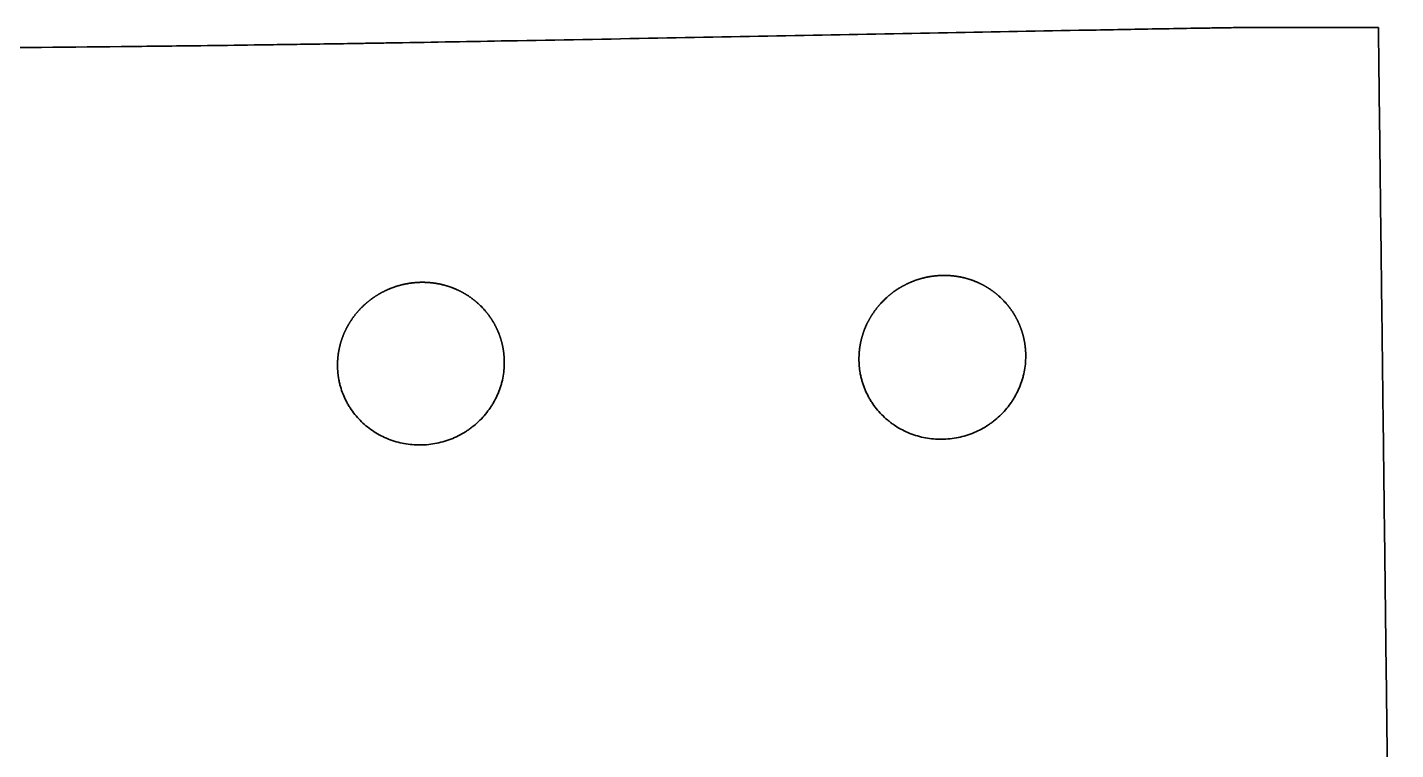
# Model space of a CAD drawing. Header units: millimetres. Extents: x 0 to 2561, y -987 to 790.
# Drawn here: x 972.6 to 1276.1, y 629.4 to 789.6 of the extents above; entities that cross this region are included whole.
import ezdxf

# ---------------------------------------------------------------- set-up
doc = ezdxf.new("R2010")
doc.units = ezdxf.units.MM
doc.layers.add('Blocks', color=7, linetype='Continuous')
doc.layers.add('Blocks$Inner', color=7, linetype='Continuous', lineweight=25, true_color=0x007f00)
doc.layers.add('Blocks$Outline', color=7, linetype='Continuous', lineweight=35, true_color=0xff3f3f)

# ---------------------------------------------------------------- blocks, each defined once
blk = doc.blocks.new('Balcony Dining Bench Front')
at = {"layer": 'Blocks$Inner'}
for points, knots in [([(1249.33, 789.6), (1249.28, 789.6), (1249.24, 789.6), (1249.19, 789.6), (1248.82, 789.6), (1248.45, 789.6), (1248.07, 789.6), (1247.37, 789.59), (1246.66, 789.59), (1245.95, 789.59), (1244.62, 789.58), (1243.3, 789.57), (1241.97, 789.56), (1240.69, 789.55), (1239.43, 789.53), (1238.16, 789.51), (1237.85, 789.51), (1237.54, 789.5), (1237.22, 789.5), (1236.91, 789.49), (1236.6, 789.49), (1236.28, 789.48), (1235.65, 789.47), (1235.03, 789.46), (1234.4, 789.45), (1233.14, 789.43), (1231.88, 789.41), (1230.63, 789.39), (1228.1, 789.34), (1225.57, 789.3), (1223.05, 789.26), (1217.95, 789.17), (1212.86, 789.08), (1207.77, 788.98), (1197.39, 788.8), (1187.04, 788.61), (1176.7, 788.41), (1166.09, 788.22), (1155.5, 788.02), (1144.93, 787.82), (1134.09, 787.61), (1123.26, 787.41), (1112.45, 787.21), (1101.37, 787.01), (1090.3, 786.8), (1079.25, 786.61), (1071.09, 786.46), (1062.74, 786.32), (1054.21, 786.17), (1052.86, 786.15), (1051.5, 786.13), (1050.13, 786.11), (1050.08, 786.11), (1048.95, 786.09), (1048.9, 786.09), (1048.31, 786.08), (1047.72, 786.07), (1047.13, 786.06), (1046.55, 786.05), (1045.97, 786.04), (1045.38, 786.03), (1044.79, 786.02), (1044.2, 786.01), (1043.61, 786), (1041.29, 785.96), (1038.96, 785.93), (1036.63, 785.89), (1032.05, 785.82), (1027.46, 785.76), (1022.89, 785.7), (1018.98, 785.64), (1015.04, 785.59), (1011.06, 785.54), (1005.44, 785.48), (999.55, 785.41), (993.39, 785.34), (980.02, 785.2), (966.39, 785.09), (952.97, 784.99), (948.71, 784.95), (944.39, 784.92), (940.02, 784.89), (933.73, 784.85), (927.42, 784.81), (921.1, 784.77), (903.13, 784.67), (884.08, 784.58), (866.04, 784.51), (863.97, 784.5), (861.65, 784.49), (859.07, 784.48), (836.72, 784.4), (813.7, 784.34), (790.01, 784.3), (764.29, 784.26), (738.59, 784.23), (712.91, 784.23), (687.22, 784.23), (661.52, 784.25), (635.81, 784.3), (613.15, 784.34), (589.73, 784.4), (565.55, 784.49), (563.63, 784.49), (561.7, 784.5), (559.77, 784.51), (541.41, 784.58), (521.97, 784.67), (503.68, 784.78), (497.82, 784.81), (491.85, 784.85), (485.79, 784.89), (481.23, 784.92), (476.61, 784.95), (471.91, 784.99), (458.55, 785.09), (444.97, 785.21), (431.65, 785.35), (425.83, 785.41), (420.2, 785.47), (414.75, 785.54), (410.47, 785.59), (406.3, 785.64), (402.26, 785.7), (397.7, 785.76), (393.13, 785.82), (388.57, 785.89), (386.24, 785.93), (383.92, 785.96), (381.61, 786), (381.21, 786.01), (380.82, 786.01), (380.43, 786.02), (379.65, 786.03), (378.87, 786.04), (378.1, 786.06), (377.51, 786.07), (376.92, 786.08), (376.34, 786.09), (376.29, 786.09), (375.16, 786.11), (375.11, 786.11), (373.74, 786.13), (372.38, 786.15), (371.02, 786.18), (362.76, 786.31), (354.61, 786.46), (346.56, 786.6), (335.51, 786.79), (324.45, 787), (313.36, 787.2), (302.55, 787.4), (291.73, 787.61), (280.88, 787.81), (270.31, 788.01), (259.72, 788.21), (249.11, 788.41), (238.78, 788.6), (228.42, 788.79), (218.04, 788.98), (212.96, 789.07), (207.86, 789.16), (202.77, 789.25), (200.24, 789.3), (197.71, 789.34), (195.19, 789.38), (193.93, 789.41), (192.67, 789.43), (191.41, 789.45), (190.79, 789.46), (190.16, 789.47), (189.53, 789.48), (189.22, 789.49), (188.9, 789.49), (188.59, 789.5), (188.28, 789.5), (187.96, 789.51), (187.65, 789.51), (186.38, 789.53), (185.12, 789.55), (183.85, 789.56), (182.51, 789.57), (181.2, 789.58), (179.86, 789.59), (179.15, 789.59), (178.44, 789.59), (177.74, 789.59), (177.37, 789.6), (177, 789.6), (176.63, 789.6), (176.58, 789.6), (176.53, 789.6), (176.48, 789.6)], [4395.787391, 4395.787391, 4395.787391, 4395.787391, 4395.92933, 4395.92933, 4395.92933, 4397.04245, 4397.04245, 4397.04245, 4399.165231, 4399.165231, 4399.165231, 4403.154265, 4403.154265, 4403.154265, 4406.969464, 4406.969464, 4406.969464, 4407.913662, 4407.913662, 4407.913662, 4408.85956, 4408.85956, 4408.85956, 4410.752683, 4410.752683, 4410.752683, 4414.546565, 4414.546565, 4414.546565, 4422.165015, 4422.165015, 4422.165015, 4437.525891, 4437.525891, 4437.525891, 4468.753991, 4468.753991, 4468.753991, 4500.674822, 4500.674822, 4500.674822, 4533.300281, 4533.300281, 4533.300281, 4566.635571, 4566.635571, 4566.635571, 4591.773311, 4591.773311, 4591.773311, 4595.864139, 4595.864139, 4595.864139, 4597.111087, 4597.111087, 4597.111087, 4598.893466, 4598.893466, 4598.893466, 4600.665355, 4600.665355, 4600.665355, 4602.448773, 4602.448773, 4602.448773, 4609.492911, 4609.492911, 4609.492911, 4623.352154, 4623.352154, 4623.352154, 4635.268611, 4635.268611, 4635.268611, 4653.047363, 4653.047363, 4653.047363, 4693.619882, 4693.619882, 4693.619882, 4706.598737, 4706.598737, 4706.598737, 4725.556753, 4725.556753, 4725.556753, 4780.658811, 4780.658811, 4780.658811, 4787.630716, 4787.630716, 4787.630716, 4856.714161, 4856.714161, 4856.714161, 4933.817847, 4933.817847, 4933.817847, 5010.921798, 5010.921798, 5010.921798, 5081.190927, 5081.190927, 5081.190927, 5086.978171, 5086.978171, 5086.978171, 5143.116223, 5143.116223, 5143.116223, 5161.040607, 5161.040607, 5161.040607, 5174.945891, 5174.945891, 5174.945891, 5215.365889, 5215.365889, 5215.365889, 5232.372553, 5232.372553, 5232.372553, 5244.952254, 5244.952254, 5244.952254, 5258.763317, 5258.763317, 5258.763317, 5265.783517, 5265.783517, 5265.783517, 5266.975321, 5266.975321, 5266.975321, 5269.326859, 5269.326859, 5269.326859, 5271.10327, 5271.10327, 5271.10327, 5272.349053, 5272.349053, 5272.349053, 5276.450465, 5276.450465, 5276.450465, 5301.003318, 5301.003318, 5301.003318, 5334.338388, 5334.338388, 5334.338388, 5366.963646, 5366.963646, 5366.963646, 5398.884313, 5398.884313, 5398.884313, 5430.11232, 5430.11232, 5430.11232, 5445.473189, 5445.473189, 5445.473189, 5453.091649, 5453.091649, 5453.091649, 5456.885539, 5456.885539, 5456.885539, 5458.778668, 5458.778668, 5458.778668, 5459.724568, 5459.724568, 5459.724568, 5460.668764, 5460.668764, 5460.668764, 5464.483952, 5464.483952, 5464.483952, 5468.47304, 5468.47304, 5468.47304, 5470.59582, 5470.59582, 5470.59582, 5471.70894, 5471.70894, 5471.70894, 5471.850881, 5471.850881, 5471.850881, 5471.850881]), ([(1272.26, 789.6), (1269.41, 789.6), (1266.57, 789.6), (1263.74, 789.6), (1260.79, 789.6), (1257.84, 789.6), (1254.91, 789.6), (1253.38, 789.6), (1251.86, 789.6), (1250.34, 789.6), (1250.24, 789.6), (1250.14, 789.6), (1250.05, 789.6), (1249.95, 789.6), (1249.85, 789.6), (1249.76, 789.6), (1249.66, 789.6), (1249.57, 789.6), (1249.47, 789.6), (1249.42, 789.6), (1249.38, 789.6), (1249.33, 789.6)], [4372.861149, 4372.861149, 4372.861149, 4372.861149, 4381.374761, 4381.374761, 4381.374761, 4390.210144, 4390.210144, 4390.210144, 4394.782086, 4394.782086, 4394.782086, 4395.071481, 4395.071481, 4395.071481, 4395.35858, 4395.35858, 4395.35858, 4395.644868, 4395.644868, 4395.644868, 4395.787391, 4395.787391, 4395.787391, 4395.787391]), ([(1194.05, 716.73), (1194.05, 716.57), (1194.04, 716.42), (1194.04, 716.27), (1194.01, 715.09), (1193.86, 713.91), (1193.6, 712.75), (1193.53, 712.46), (1193.46, 712.16), (1193.38, 711.88), (1193.3, 711.59), (1193.21, 711.3), (1193.11, 711.02), (1192.92, 710.45), (1192.71, 709.9), (1192.46, 709.35), (1192.22, 708.8), (1191.94, 708.27), (1191.65, 707.74), (1191.5, 707.48), (1191.34, 707.22), (1191.18, 706.97), (1191.01, 706.71), (1190.84, 706.46), (1190.67, 706.21), (1189.96, 705.22), (1189.17, 704.31), (1188.29, 703.47), (1187.85, 703.05), (1187.38, 702.65), (1186.9, 702.28), (1186.66, 702.09), (1186.41, 701.9), (1186.16, 701.73), (1185.91, 701.55), (1185.66, 701.38), (1185.4, 701.22), (1184.37, 700.56), (1183.28, 700.01), (1182.14, 699.57), (1181.57, 699.35), (1180.98, 699.15), (1180.39, 698.98), (1179.8, 698.81), (1179.21, 698.68), (1178.61, 698.57), (1177.4, 698.35), (1176.19, 698.25), (1174.97, 698.27)], [292.49425, 292.49425, 292.49425, 292.49425, 292.962677, 292.962677, 292.962677, 296.611563, 296.611563, 296.611563, 297.531583, 297.531583, 297.531583, 298.446902, 298.446902, 298.446902, 300.268486, 300.268486, 300.268486, 302.092106, 302.092106, 302.092106, 303.009981, 303.009981, 303.009981, 303.931538, 303.931538, 303.931538, 307.590075, 307.590075, 307.590075, 309.426331, 309.426331, 309.426331, 310.349375, 310.349375, 310.349375, 311.267052, 311.267052, 311.267052, 314.931281, 314.931281, 314.931281, 316.778314, 316.778314, 316.778314, 318.612453, 318.612453, 318.612453, 322.289198, 322.289198, 322.289198, 322.289198]), ([(1174.97, 698.27), (1173.75, 698.28), (1172.55, 698.42), (1171.36, 698.67), (1170.77, 698.79), (1170.19, 698.94), (1169.62, 699.12), (1169.04, 699.3), (1168.47, 699.51), (1167.92, 699.75), (1166.82, 700.22), (1165.77, 700.79), (1164.79, 701.46), (1164.55, 701.63), (1164.3, 701.8), (1164.07, 701.98), (1163.83, 702.16), (1163.6, 702.35), (1163.37, 702.54), (1162.91, 702.92), (1162.48, 703.32), (1162.07, 703.74), (1161.24, 704.59), (1160.51, 705.5), (1159.87, 706.49), (1159.71, 706.73), (1159.56, 706.99), (1159.41, 707.24), (1159.26, 707.5), (1159.12, 707.75), (1158.99, 708.02), (1158.72, 708.53), (1158.48, 709.07), (1158.26, 709.61), (1158.05, 710.15), (1157.87, 710.7), (1157.71, 711.27), (1157.63, 711.55), (1157.55, 711.83), (1157.49, 712.12), (1157.42, 712.41), (1157.36, 712.7), (1157.31, 712.99), (1157.14, 713.99), (1157.05, 715.01), (1157.05, 716.04)], [322.289198, 322.289198, 322.289198, 322.289198, 325.965725, 325.965725, 325.965725, 327.799627, 327.799627, 327.799627, 329.646249, 329.646249, 329.646249, 333.309414, 333.309414, 333.309414, 334.226854, 334.226854, 334.226854, 335.149586, 335.149586, 335.149586, 336.985032, 336.985032, 336.985032, 340.642324, 340.642324, 340.642324, 341.563601, 341.563601, 341.563601, 342.481029, 342.481029, 342.481029, 344.304203, 344.304203, 344.304203, 346.125946, 346.125946, 346.125946, 347.041586, 347.041586, 347.041586, 347.961733, 347.961733, 347.961733, 351.150085, 351.150085, 351.150085, 351.150085])]:
    blk.add_open_spline(points, degree=3, knots=knots, dxfattribs=at)
for points, degree in [([(1276.08, 475.62), (1274.22, 627.73), (1272.26, 789.6)], 2), ([(1077.95, 711.39), (1078.21, 712.54), (1078.35, 713.7), (1078.38, 714.87)], 3), ([(1078.38, 714.87), (1078.38, 715), (1078.39, 715.17), (1078.39, 715.31)], 3), ([(1041.66, 711.64), (1041.71, 711.35), (1041.77, 711.07), (1041.83, 710.78)], 3), ([(1041.83, 710.78), (1041.9, 710.5), (1041.97, 710.22), (1042.05, 709.94)], 3), ([(1077.46, 709.67), (1077.56, 709.95), (1077.65, 710.23), (1077.73, 710.52)], 3), ([(1077.73, 710.52), (1077.81, 710.81), (1077.88, 711.1), (1077.95, 711.39)], 3), ([(1042.05, 709.94), (1042.21, 709.38), (1042.39, 708.83), (1042.61, 708.3)], 3), ([(1042.61, 708.3), (1042.81, 707.79), (1043.03, 707.29), (1043.28, 706.81)], 3), ([(1076.01, 706.42), (1076.3, 706.94), (1076.57, 707.47), (1076.82, 708.01)], 3), ([(1076.82, 708.01), (1077.06, 708.56), (1077.28, 709.11), (1077.46, 709.67)], 3), ([(1043.28, 706.81), (1043.32, 706.73), (1043.32, 706.72), (1043.33, 706.71)], 3), ([(1043.33, 706.71), (1043.46, 706.46), (1043.6, 706.2), (1043.75, 705.95)], 3), ([(1043.75, 705.95), (1043.9, 705.69), (1044.05, 705.44), (1044.21, 705.2)], 3), ([(1044.21, 705.2), (1044.85, 704.22), (1045.58, 703.31), (1046.4, 702.47)], 3), ([(1072.66, 702.18), (1073.54, 703.01), (1074.33, 703.92), (1075.03, 704.9)], 3), ([(1075.03, 704.9), (1075.21, 705.15), (1075.38, 705.4), (1075.54, 705.65)], 3), ([(1075.54, 705.65), (1075.7, 705.9), (1075.86, 706.16), (1076.01, 706.42)], 3), ([(1046.4, 702.47), (1046.81, 702.05), (1047.25, 701.65), (1047.7, 701.27)], 3), ([(1047.7, 701.27), (1048.16, 700.89), (1048.63, 700.53), (1049.13, 700.19)], 3), ([(1071.28, 700.99), (1071.76, 701.36), (1072.22, 701.76), (1072.66, 702.18)], 3), ([(1049.13, 700.19), (1050.11, 699.53), (1051.15, 698.96), (1052.26, 698.49)], 3), ([(1052.26, 698.49), (1052.81, 698.25), (1053.38, 698.04), (1053.96, 697.86)], 3), ([(1064.76, 697.71), (1065.35, 697.87), (1065.94, 698.07), (1066.51, 698.29)], 3), ([(1066.51, 698.29), (1067.65, 698.73), (1068.74, 699.28), (1069.77, 699.93)], 3), ([(1069.77, 699.93), (1070.03, 700.1), (1070.29, 700.27), (1070.54, 700.44)], 3), ([(1070.54, 700.44), (1070.79, 700.62), (1071.03, 700.8), (1071.28, 700.99)], 3), ([(1053.96, 697.86), (1054.53, 697.68), (1055.12, 697.53), (1055.71, 697.4)], 3), ([(1055.71, 697.4), (1056.9, 697.15), (1058.1, 697.02), (1059.33, 697)], 3), ([(1059.33, 697), (1060.55, 696.98), (1061.77, 697.08), (1062.97, 697.3)], 3), ([(1062.97, 697.3), (1063.58, 697.4), (1064.17, 697.54), (1064.76, 697.71)], 3)]:
    blk.add_open_spline(points, degree=degree, dxfattribs=at)
for points, weights, knots in [([(1157.05, 716.04), (1157.05, 716.19), (1157.05, 716.34), (1157.07, 717.08), (1157.11, 717.68), (1157.22, 718.58), (1157.27, 718.87), (1157.37, 719.47), (1157.43, 719.76), (1157.77, 721.22), (1158.14, 722.35), (1158.88, 724), (1159.16, 724.55), (1159.76, 725.6), (1160.09, 726.11), (1161.13, 727.58), (1161.92, 728.49), (1163.69, 730.18), (1164.65, 730.93), (1166.18, 731.91), (1166.7, 732.21), (1167.79, 732.77), (1168.35, 733.03), (1170.04, 733.7), (1171.2, 734.04), (1172.99, 734.38), (1173.59, 734.46), (1174.81, 734.57), (1175.41, 734.6), (1176.02, 734.6)], [0.999999972017, 0.999999972008, 0.999999972, 0.999999971959, 0.999999971931, 0.999999971894, 0.999999971883, 0.999999971863, 0.999999971855, 0.999999971818, 0.999999971807, 0.999999971823, 0.999999971833, 0.999999971865, 0.999999971887, 0.999999971966, 0.999999972041, 0.999999972234, 0.999999972351, 0.999999972552, 0.999999972624, 0.999999972776, 0.999999972857, 0.999999973108, 0.999999973287, 0.99999997357, 0.999999973668, 0.999999973866, 0.999999973966, 0.999999974067], [351.150085, 351.150085, 351.150085, 351.150085, 351.611627, 351.611627, 353.436715, 353.436715, 354.349259, 354.349259, 355.261803, 355.261803, 358.911978, 358.911978, 360.737066, 360.737066, 362.562154, 362.562154, 366.212329, 366.212329, 369.862505, 369.862505, 371.687593, 371.687593, 373.51268, 373.51268, 377.162856, 377.162856, 378.987944, 378.987944, 380.813032, 380.813032, 380.813032, 380.813032]), ([(1176.02, 734.6), (1176.62, 734.59), (1177.23, 734.56), (1178.44, 734.44), (1179.04, 734.35), (1180.8, 733.99), (1181.94, 733.64), (1183.6, 732.95), (1184.15, 732.69), (1185.2, 732.12), (1185.71, 731.81), (1187.19, 730.82), (1188.1, 730.06), (1189.79, 728.35), (1190.53, 727.43), (1191.5, 725.94), (1191.79, 725.43), (1192.2, 724.63), (1192.33, 724.36), (1192.58, 723.82), (1192.7, 723.54), (1193.24, 722.16), (1193.57, 721.02), (1193.82, 719.55), (1193.87, 719.25), (1193.94, 718.66), (1193.97, 718.36), (1194.03, 717.61), (1194.05, 717.17), (1194.05, 716.73)], [0.999999953837, 0.999999954017, 0.999999954197, 0.99999995456, 0.999999954741, 0.999999955275, 0.999999955623, 0.999999956129, 0.999999956295, 0.999999956615, 0.99999995677, 0.999999957216, 0.999999957491, 0.999999957991, 0.999999958209, 0.999999958491, 0.999999958578, 0.999999958697, 0.999999958734, 0.999999958806, 0.999999958839, 0.999999958996, 0.999999959089, 0.999999959168, 0.999999959181, 0.999999959205, 0.999999959215, 0.999999959236, 0.999999959243, 0.999999959247], [263.763, 263.763, 263.763, 263.763, 265.588068, 265.588068, 267.413136, 267.413136, 271.063272, 271.063272, 272.88834, 272.88834, 274.713408, 274.713408, 278.363543, 278.363543, 282.013679, 282.013679, 283.838747, 283.838747, 284.751281, 284.751281, 285.663815, 285.663815, 289.313951, 289.313951, 290.226484, 290.226484, 291.139018, 291.139018, 292.49425, 292.49425, 292.49425, 292.49425]), ([(1060.35, 733.07), (1059.75, 733.08), (1059.14, 733.05), (1057.92, 732.94), (1057.32, 732.86), (1055.53, 732.52), (1054.37, 732.19), (1052.67, 731.52), (1052.11, 731.27), (1051.03, 730.72), (1050.5, 730.42), (1049.48, 729.77), (1048.99, 729.42), (1048.03, 728.68), (1047.57, 728.28), (1046.24, 727.03), (1045.45, 726.12), (1044.41, 724.65), (1044.09, 724.15), (1043.64, 723.37), (1043.49, 723.1), (1043.22, 722.56), (1043.09, 722.29), (1042.47, 720.93), (1042.1, 719.8), (1041.77, 718.35), (1041.71, 718.06), (1041.6, 717.48), (1041.56, 717.18), (1041.45, 716.29), (1041.41, 715.7), (1041.39, 714.97), (1041.39, 714.83), (1041.39, 714.69)], [1.00000004992, 1.00000017992, 1.00000018051, 1.00000018165, 1.0000001822, 1.00000018375, 1.00000018467, 1.00000018586, 1.00000018623, 1.00000018689, 1.00000018718, 1.00000018768, 1.0000001879, 1.00000018826, 1.0000001884, 1.0000001887, 1.00000018875, 1.00000018859, 1.0000001885, 1.00000018831, 1.00000018824, 1.00000018808, 1.00000018799, 1.00000018749, 1.00000018697, 1.00000018617, 1.00000018601, 1.00000018566, 1.00000018547, 1.00000018491, 1.00000018451, 1.00000018399, 1.00000018389, 1.00000018379], [321.708584, 321.708584, 321.708584, 321.708584, 323.534113, 323.534113, 325.359641, 325.359641, 329.010699, 329.010699, 330.836228, 330.836228, 332.661757, 332.661757, 334.487286, 334.487286, 336.312815, 336.312815, 339.963873, 339.963873, 341.789402, 341.789402, 342.702166, 342.702166, 343.614931, 343.614931, 347.265988, 347.265988, 348.178753, 348.178753, 349.091517, 349.091517, 350.917046, 350.917046, 351.354534, 351.354534, 351.354534, 351.354534]), ([(1078.39, 715.31), (1078.39, 715.75), (1078.37, 716.2), (1078.31, 716.94), (1078.28, 717.24), (1078.21, 717.83), (1078.16, 718.12), (1077.9, 719.58), (1077.58, 720.71), (1076.92, 722.36), (1076.67, 722.9), (1076.13, 723.95), (1075.83, 724.46), (1074.86, 725.93), (1074.12, 726.85), (1072.44, 728.55), (1071.52, 729.3), (1070.05, 730.29), (1069.54, 730.6), (1068.49, 731.16), (1067.94, 731.42), (1066.28, 732.11), (1065.14, 732.46), (1063.37, 732.82), (1062.78, 732.91), (1061.57, 733.03), (1060.96, 733.07), (1060.35, 733.07)], [1, 1.00000004285, 1.0000000429, 1.000000043, 1.00000004304, 1.00000004312, 1.00000004316, 1.00000004339, 1.00000004359, 1.00000004395, 1.00000004408, 1.00000004434, 1.00000004448, 1.00000004491, 1.00000004523, 1.0000000459, 1.00000004625, 1.0000000468, 1.00000004698, 1.00000004735, 1.00000004754, 1.00000004811, 1.00000004848, 1.00000004903, 1.00000004921, 1.00000004957, 1.00000004975, 1.00000004992], [292.95389, 292.95389, 292.95389, 292.95389, 294.323308, 294.323308, 295.236151, 295.236151, 296.148993, 296.148993, 299.800363, 299.800363, 301.626048, 301.626048, 303.451733, 303.451733, 307.103103, 307.103103, 310.754473, 310.754473, 312.580158, 312.580158, 314.405843, 314.405843, 318.057213, 318.057213, 319.882898, 319.882898, 321.708584, 321.708584, 321.708584, 321.708584])]:
    blk.add_rational_spline(points, weights, degree=3, knots=knots, dxfattribs=at)
blk.add_rational_spline([(1041.39, 714.69), (1041.39, 713.66), (1041.48, 712.65), (1041.66, 711.64)], [1.00000018379, 1, 1, 1], degree=3, dxfattribs=at)
at = {"layer": 'Blocks$Outline'}
for points, knots in [([(1249.33, 789.6), (1249.28, 789.6), (1249.24, 789.6), (1249.19, 789.6), (1248.82, 789.6), (1248.45, 789.6), (1248.07, 789.6), (1247.37, 789.59), (1246.66, 789.59), (1245.95, 789.59), (1244.62, 789.58), (1243.3, 789.57), (1241.97, 789.56), (1240.69, 789.55), (1239.43, 789.53), (1238.16, 789.51), (1237.85, 789.51), (1237.54, 789.5), (1237.22, 789.5), (1236.91, 789.49), (1236.6, 789.49), (1236.28, 789.48), (1235.65, 789.47), (1235.03, 789.46), (1234.4, 789.45), (1233.14, 789.43), (1231.88, 789.41), (1230.63, 789.39), (1228.1, 789.34), (1225.57, 789.3), (1223.05, 789.26), (1217.95, 789.17), (1212.86, 789.08), (1207.77, 788.98), (1197.39, 788.8), (1187.04, 788.61), (1176.7, 788.41), (1166.09, 788.22), (1155.5, 788.02), (1144.93, 787.82), (1134.09, 787.61), (1123.26, 787.41), (1112.45, 787.21), (1101.37, 787.01), (1090.3, 786.8), (1079.25, 786.61), (1071.09, 786.46), (1062.74, 786.32), (1054.21, 786.17), (1052.86, 786.15), (1051.5, 786.13), (1050.13, 786.11), (1050.08, 786.11), (1048.95, 786.09), (1048.9, 786.09), (1048.31, 786.08), (1047.72, 786.07), (1047.13, 786.06), (1046.55, 786.05), (1045.97, 786.04), (1045.38, 786.03), (1044.79, 786.02), (1044.2, 786.01), (1043.61, 786), (1041.29, 785.96), (1038.96, 785.93), (1036.63, 785.89), (1032.05, 785.82), (1027.46, 785.76), (1022.89, 785.7), (1018.98, 785.64), (1015.04, 785.59), (1011.06, 785.54), (1005.44, 785.48), (999.55, 785.41), (993.39, 785.34), (980.02, 785.2), (966.39, 785.09), (952.97, 784.99), (948.71, 784.95), (944.39, 784.92), (940.02, 784.89), (933.73, 784.85), (927.42, 784.81), (921.1, 784.77), (903.13, 784.67), (884.08, 784.58), (866.04, 784.51), (863.97, 784.5), (861.65, 784.49), (859.07, 784.48), (836.72, 784.4), (813.7, 784.34), (790.01, 784.3), (764.29, 784.26), (738.59, 784.23), (712.91, 784.23), (687.22, 784.23), (661.52, 784.25), (635.81, 784.3), (613.15, 784.34), (589.73, 784.4), (565.55, 784.49), (563.63, 784.49), (561.7, 784.5), (559.77, 784.51), (541.41, 784.58), (521.97, 784.67), (503.68, 784.78), (497.82, 784.81), (491.85, 784.85), (485.79, 784.89), (481.23, 784.92), (476.61, 784.95), (471.91, 784.99), (458.55, 785.09), (444.97, 785.21), (431.65, 785.35), (425.83, 785.41), (420.2, 785.47), (414.75, 785.54), (410.47, 785.59), (406.3, 785.64), (402.26, 785.7), (397.7, 785.76), (393.13, 785.82), (388.57, 785.89), (386.24, 785.93), (383.92, 785.96), (381.61, 786), (381.21, 786.01), (380.82, 786.01), (380.43, 786.02), (379.65, 786.03), (378.87, 786.04), (378.1, 786.06), (377.51, 786.07), (376.92, 786.08), (376.34, 786.09), (376.29, 786.09), (375.16, 786.11), (375.11, 786.11), (373.74, 786.13), (372.38, 786.15), (371.02, 786.18), (362.76, 786.31), (354.61, 786.46), (346.56, 786.6), (335.51, 786.79), (324.45, 787), (313.36, 787.2), (302.55, 787.4), (291.73, 787.61), (280.88, 787.81), (270.31, 788.01), (259.72, 788.21), (249.11, 788.41), (238.78, 788.6), (228.42, 788.79), (218.04, 788.98), (212.96, 789.07), (207.86, 789.16), (202.77, 789.25), (200.24, 789.3), (197.71, 789.34), (195.19, 789.38), (193.93, 789.41), (192.67, 789.43), (191.41, 789.45), (190.79, 789.46), (190.16, 789.47), (189.53, 789.48), (189.22, 789.49), (188.9, 789.49), (188.59, 789.5), (188.28, 789.5), (187.96, 789.51), (187.65, 789.51), (186.38, 789.53), (185.12, 789.55), (183.85, 789.56), (182.51, 789.57), (181.2, 789.58), (179.86, 789.59), (179.15, 789.59), (178.44, 789.59), (177.74, 789.59), (177.37, 789.6), (177, 789.6), (176.63, 789.6), (176.58, 789.6), (176.53, 789.6), (176.48, 789.6)], [-2724.461992, -2724.461992, -2724.461992, -2724.461992, -2724.320052, -2724.320052, -2724.320052, -2723.206932, -2723.206932, -2723.206932, -2721.084152, -2721.084152, -2721.084152, -2717.095117, -2717.095117, -2717.095117, -2713.279918, -2713.279918, -2713.279918, -2712.335721, -2712.335721, -2712.335721, -2711.389822, -2711.389822, -2711.389822, -2709.496699, -2709.496699, -2709.496699, -2705.702817, -2705.702817, -2705.702817, -2698.084368, -2698.084368, -2698.084368, -2682.723491, -2682.723491, -2682.723491, -2651.495391, -2651.495391, -2651.495391, -2619.574561, -2619.574561, -2619.574561, -2586.949101, -2586.949101, -2586.949101, -2553.613811, -2553.613811, -2553.613811, -2528.476071, -2528.476071, -2528.476071, -2524.385243, -2524.385243, -2524.385243, -2523.138295, -2523.138295, -2523.138295, -2521.355916, -2521.355916, -2521.355916, -2519.584027, -2519.584027, -2519.584027, -2517.800609, -2517.800609, -2517.800609, -2510.756471, -2510.756471, -2510.756471, -2496.897228, -2496.897228, -2496.897228, -2484.980771, -2484.980771, -2484.980771, -2467.202019, -2467.202019, -2467.202019, -2426.629501, -2426.629501, -2426.629501, -2413.650645, -2413.650645, -2413.650645, -2394.692629, -2394.692629, -2394.692629, -2339.590572, -2339.590572, -2339.590572, -2332.618666, -2332.618666, -2332.618666, -2263.535221, -2263.535221, -2263.535221, -2186.431535, -2186.431535, -2186.431535, -2109.327585, -2109.327585, -2109.327585, -2039.058455, -2039.058455, -2039.058455, -2033.271211, -2033.271211, -2033.271211, -1977.133159, -1977.133159, -1977.133159, -1959.208776, -1959.208776, -1959.208776, -1945.303492, -1945.303492, -1945.303492, -1904.883494, -1904.883494, -1904.883494, -1887.876829, -1887.876829, -1887.876829, -1875.297128, -1875.297128, -1875.297128, -1861.486065, -1861.486065, -1861.486065, -1854.465865, -1854.465865, -1854.465865, -1853.274061, -1853.274061, -1853.274061, -1850.922523, -1850.922523, -1850.922523, -1849.146113, -1849.146113, -1849.146113, -1847.900329, -1847.900329, -1847.900329, -1843.798917, -1843.798917, -1843.798917, -1819.246065, -1819.246065, -1819.246065, -1785.910994, -1785.910994, -1785.910994, -1753.285737, -1753.285737, -1753.285737, -1721.365069, -1721.365069, -1721.365069, -1690.137063, -1690.137063, -1690.137063, -1674.776193, -1674.776193, -1674.776193, -1667.157733, -1667.157733, -1667.157733, -1663.363843, -1663.363843, -1663.363843, -1661.470714, -1661.470714, -1661.470714, -1660.524814, -1660.524814, -1660.524814, -1659.580618, -1659.580618, -1659.580618, -1655.765431, -1655.765431, -1655.765431, -1651.776343, -1651.776343, -1651.776343, -1649.653563, -1649.653563, -1649.653563, -1648.540443, -1648.540443, -1648.540443, -1648.398501, -1648.398501, -1648.398501, -1648.398501]), ([(1272.26, 789.6), (1269.41, 789.6), (1266.57, 789.6), (1263.74, 789.6), (1260.79, 789.6), (1257.84, 789.6), (1254.91, 789.6), (1253.38, 789.6), (1251.86, 789.6), (1250.34, 789.6), (1250.24, 789.6), (1250.14, 789.6), (1250.05, 789.6), (1249.95, 789.6), (1249.85, 789.6), (1249.76, 789.6), (1249.66, 789.6), (1249.57, 789.6), (1249.47, 789.6), (1249.42, 789.6), (1249.38, 789.6), (1249.33, 789.6)], [-2747.388234, -2747.388234, -2747.388234, -2747.388234, -2738.874621, -2738.874621, -2738.874621, -2730.039239, -2730.039239, -2730.039239, -2725.467297, -2725.467297, -2725.467297, -2725.177901, -2725.177901, -2725.177901, -2724.890802, -2724.890802, -2724.890802, -2724.604514, -2724.604514, -2724.604514, -2724.461992, -2724.461992, -2724.461992, -2724.461992]), ([(1194.05, 716.73), (1194.05, 716.57), (1194.04, 716.42), (1194.04, 716.27), (1194.01, 715.09), (1193.86, 713.91), (1193.6, 712.75), (1193.53, 712.46), (1193.46, 712.16), (1193.38, 711.88), (1193.3, 711.59), (1193.21, 711.3), (1193.11, 711.02), (1192.92, 710.45), (1192.71, 709.9), (1192.46, 709.35), (1192.22, 708.8), (1191.94, 708.27), (1191.65, 707.74), (1191.5, 707.48), (1191.34, 707.22), (1191.18, 706.97), (1191.01, 706.71), (1190.84, 706.46), (1190.67, 706.21), (1189.96, 705.22), (1189.17, 704.31), (1188.29, 703.47), (1187.85, 703.05), (1187.38, 702.65), (1186.9, 702.28), (1186.66, 702.09), (1186.41, 701.9), (1186.16, 701.73), (1185.91, 701.55), (1185.66, 701.38), (1185.4, 701.22), (1184.37, 700.56), (1183.28, 700.01), (1182.14, 699.57), (1181.57, 699.35), (1180.98, 699.15), (1180.39, 698.98), (1179.8, 698.81), (1179.21, 698.68), (1178.61, 698.57), (1177.4, 698.35), (1176.19, 698.25), (1174.97, 698.27)], [175.444219, 175.444219, 175.444219, 175.444219, 175.912646, 175.912646, 175.912646, 179.561532, 179.561532, 179.561532, 180.481552, 180.481552, 180.481552, 181.396871, 181.396871, 181.396871, 183.218455, 183.218455, 183.218455, 185.042075, 185.042075, 185.042075, 185.95995, 185.95995, 185.95995, 186.881507, 186.881507, 186.881507, 190.540044, 190.540044, 190.540044, 192.3763, 192.3763, 192.3763, 193.299344, 193.299344, 193.299344, 194.217021, 194.217021, 194.217021, 197.88125, 197.88125, 197.88125, 199.728283, 199.728283, 199.728283, 201.562422, 201.562422, 201.562422, 205.239167, 205.239167, 205.239167, 205.239167]), ([(1174.97, 698.27), (1173.75, 698.28), (1172.55, 698.42), (1171.36, 698.67), (1170.77, 698.79), (1170.19, 698.94), (1169.62, 699.12), (1169.04, 699.3), (1168.47, 699.51), (1167.92, 699.75), (1166.82, 700.22), (1165.77, 700.79), (1164.79, 701.46), (1164.55, 701.63), (1164.3, 701.8), (1164.07, 701.98), (1163.83, 702.16), (1163.6, 702.35), (1163.37, 702.54), (1162.91, 702.92), (1162.48, 703.32), (1162.07, 703.74), (1161.24, 704.59), (1160.51, 705.5), (1159.87, 706.49), (1159.71, 706.73), (1159.56, 706.99), (1159.41, 707.24), (1159.26, 707.5), (1159.12, 707.75), (1158.99, 708.02), (1158.72, 708.53), (1158.48, 709.07), (1158.26, 709.61), (1158.05, 710.15), (1157.87, 710.7), (1157.71, 711.27), (1157.63, 711.55), (1157.55, 711.83), (1157.49, 712.12), (1157.42, 712.41), (1157.36, 712.7), (1157.31, 712.99), (1157.14, 713.99), (1157.05, 715.01), (1157.05, 716.04)], [205.239167, 205.239167, 205.239167, 205.239167, 208.915693, 208.915693, 208.915693, 210.749596, 210.749596, 210.749596, 212.596218, 212.596218, 212.596218, 216.259382, 216.259382, 216.259382, 217.176823, 217.176823, 217.176823, 218.099555, 218.099555, 218.099555, 219.935001, 219.935001, 219.935001, 223.592293, 223.592293, 223.592293, 224.51357, 224.51357, 224.51357, 225.430998, 225.430998, 225.430998, 227.254172, 227.254172, 227.254172, 229.075915, 229.075915, 229.075915, 229.991554, 229.991554, 229.991554, 230.911701, 230.911701, 230.911701, 234.100054, 234.100054, 234.100054, 234.100054])]:
    blk.add_open_spline(points, degree=3, knots=knots, dxfattribs=at)
for points, degree in [([(1276.08, 475.62), (1274.22, 627.73), (1272.26, 789.6)], 2), ([(1078.38, 714.87), (1078.35, 713.7), (1078.21, 712.54), (1077.95, 711.39)], 3), ([(1078.39, 715.31), (1078.39, 715.17), (1078.38, 715), (1078.38, 714.87)], 3), ([(1041.83, 710.78), (1041.77, 711.07), (1041.71, 711.35), (1041.66, 711.64)], 3), ([(1042.05, 709.94), (1041.97, 710.22), (1041.9, 710.5), (1041.83, 710.78)], 3), ([(1077.73, 710.52), (1077.65, 710.23), (1077.56, 709.95), (1077.46, 709.67)], 3), ([(1077.95, 711.39), (1077.88, 711.1), (1077.81, 710.81), (1077.73, 710.52)], 3), ([(1042.61, 708.3), (1042.39, 708.83), (1042.21, 709.38), (1042.05, 709.94)], 3), ([(1043.28, 706.81), (1043.03, 707.29), (1042.81, 707.79), (1042.61, 708.3)], 3), ([(1076.82, 708.01), (1076.57, 707.47), (1076.3, 706.94), (1076.01, 706.42)], 3), ([(1077.46, 709.67), (1077.28, 709.11), (1077.06, 708.56), (1076.82, 708.01)], 3), ([(1043.33, 706.71), (1043.32, 706.72), (1043.32, 706.73), (1043.28, 706.81)], 3), ([(1043.75, 705.95), (1043.6, 706.2), (1043.46, 706.46), (1043.33, 706.71)], 3), ([(1044.21, 705.2), (1044.05, 705.44), (1043.9, 705.69), (1043.75, 705.95)], 3), ([(1046.4, 702.47), (1045.58, 703.31), (1044.85, 704.22), (1044.21, 705.2)], 3), ([(1075.03, 704.9), (1074.33, 703.92), (1073.54, 703.01), (1072.66, 702.18)], 3), ([(1075.54, 705.65), (1075.38, 705.4), (1075.21, 705.15), (1075.03, 704.9)], 3), ([(1076.01, 706.42), (1075.86, 706.16), (1075.7, 705.9), (1075.54, 705.65)], 3), ([(1047.7, 701.27), (1047.25, 701.65), (1046.81, 702.05), (1046.4, 702.47)], 3), ([(1049.13, 700.19), (1048.63, 700.53), (1048.16, 700.89), (1047.7, 701.27)], 3), ([(1072.66, 702.18), (1072.22, 701.76), (1071.76, 701.36), (1071.28, 700.99)], 3), ([(1052.26, 698.49), (1051.15, 698.96), (1050.11, 699.53), (1049.13, 700.19)], 3), ([(1053.96, 697.86), (1053.38, 698.04), (1052.81, 698.25), (1052.26, 698.49)], 3), ([(1066.51, 698.29), (1065.94, 698.07), (1065.35, 697.87), (1064.76, 697.71)], 3), ([(1069.77, 699.93), (1068.74, 699.28), (1067.65, 698.73), (1066.51, 698.29)], 3), ([(1070.54, 700.44), (1070.29, 700.27), (1070.03, 700.1), (1069.77, 699.93)], 3), ([(1071.28, 700.99), (1071.03, 700.8), (1070.79, 700.62), (1070.54, 700.44)], 3), ([(1055.71, 697.4), (1055.12, 697.53), (1054.53, 697.68), (1053.96, 697.86)], 3), ([(1059.33, 697), (1058.1, 697.02), (1056.9, 697.15), (1055.71, 697.4)], 3), ([(1062.97, 697.3), (1061.77, 697.08), (1060.55, 696.98), (1059.33, 697)], 3), ([(1064.76, 697.71), (1064.17, 697.54), (1063.58, 697.4), (1062.97, 697.3)], 3)]:
    blk.add_open_spline(points, degree=degree, dxfattribs=at)
for points, weights, knots in [([(1157.05, 716.04), (1157.05, 716.19), (1157.05, 716.34), (1157.07, 717.08), (1157.11, 717.68), (1157.22, 718.58), (1157.27, 718.87), (1157.37, 719.47), (1157.43, 719.76), (1157.77, 721.22), (1158.14, 722.35), (1158.88, 724), (1159.16, 724.55), (1159.76, 725.6), (1160.09, 726.11), (1161.13, 727.58), (1161.92, 728.49), (1163.69, 730.18), (1164.65, 730.93), (1166.18, 731.91), (1166.7, 732.21), (1167.79, 732.77), (1168.35, 733.03), (1170.04, 733.7), (1171.2, 734.04), (1172.99, 734.38), (1173.59, 734.46), (1174.81, 734.57), (1175.41, 734.6), (1176.02, 734.6)], [0.999999972017, 0.999999972008, 0.999999972, 0.999999971959, 0.999999971931, 0.999999971894, 0.999999971883, 0.999999971863, 0.999999971855, 0.999999971818, 0.999999971807, 0.999999971823, 0.999999971833, 0.999999971865, 0.999999971887, 0.999999971966, 0.999999972041, 0.999999972234, 0.999999972351, 0.999999972552, 0.999999972624, 0.999999972776, 0.999999972857, 0.999999973108, 0.999999973287, 0.99999997357, 0.999999973668, 0.999999973866, 0.999999973966, 0.999999974067], [234.100054, 234.100054, 234.100054, 234.100054, 234.561596, 234.561596, 236.386684, 236.386684, 237.299228, 237.299228, 238.211771, 238.211771, 241.861947, 241.861947, 243.687035, 243.687035, 245.512123, 245.512123, 249.162298, 249.162298, 252.812474, 252.812474, 254.637561, 254.637561, 256.462649, 256.462649, 260.112825, 260.112825, 261.937913, 261.937913, 263.763, 263.763, 263.763, 263.763]), ([(1176.02, 734.6), (1176.62, 734.59), (1177.23, 734.56), (1178.44, 734.44), (1179.04, 734.35), (1180.8, 733.99), (1181.94, 733.64), (1183.6, 732.95), (1184.15, 732.69), (1185.2, 732.12), (1185.71, 731.81), (1187.19, 730.82), (1188.1, 730.06), (1189.79, 728.35), (1190.53, 727.43), (1191.5, 725.94), (1191.79, 725.43), (1192.2, 724.63), (1192.33, 724.36), (1192.58, 723.82), (1192.7, 723.54), (1193.24, 722.16), (1193.57, 721.02), (1193.82, 719.55), (1193.87, 719.25), (1193.94, 718.66), (1193.97, 718.36), (1194.03, 717.61), (1194.05, 717.17), (1194.05, 716.73)], [0.999999953837, 0.999999954017, 0.999999954197, 0.99999995456, 0.999999954741, 0.999999955275, 0.999999955623, 0.999999956129, 0.999999956295, 0.999999956615, 0.99999995677, 0.999999957216, 0.999999957491, 0.999999957991, 0.999999958209, 0.999999958491, 0.999999958578, 0.999999958697, 0.999999958734, 0.999999958806, 0.999999958839, 0.999999958996, 0.999999959089, 0.999999959168, 0.999999959181, 0.999999959205, 0.999999959215, 0.999999959236, 0.999999959243, 0.999999959247], [146.712969, 146.712969, 146.712969, 146.712969, 148.538037, 148.538037, 150.363105, 150.363105, 154.013241, 154.013241, 155.838309, 155.838309, 157.663376, 157.663376, 161.313512, 161.313512, 164.963648, 164.963648, 166.788716, 166.788716, 167.70125, 167.70125, 168.613784, 168.613784, 172.263919, 172.263919, 173.176453, 173.176453, 174.088987, 174.088987, 175.444219, 175.444219, 175.444219, 175.444219]), ([(1041.39, 714.69), (1041.39, 714.83), (1041.39, 714.97), (1041.41, 715.7), (1041.45, 716.29), (1041.56, 717.18), (1041.6, 717.48), (1041.71, 718.06), (1041.77, 718.35), (1042.1, 719.8), (1042.47, 720.93), (1043.09, 722.29), (1043.22, 722.56), (1043.49, 723.1), (1043.64, 723.37), (1044.09, 724.15), (1044.41, 724.65), (1045.45, 726.12), (1046.24, 727.03), (1047.57, 728.28), (1048.03, 728.68), (1048.99, 729.42), (1049.48, 729.77), (1050.5, 730.42), (1051.03, 730.72), (1052.11, 731.27), (1052.67, 731.52), (1054.37, 732.19), (1055.53, 732.52), (1057.32, 732.86), (1057.92, 732.94), (1059.14, 733.05), (1059.75, 733.08), (1060.35, 733.07)], [1.00000018379, 1.00000018389, 1.00000018399, 1.00000018451, 1.00000018491, 1.00000018547, 1.00000018566, 1.00000018601, 1.00000018617, 1.00000018697, 1.00000018749, 1.00000018799, 1.00000018808, 1.00000018824, 1.00000018831, 1.0000001885, 1.00000018859, 1.00000018875, 1.0000001887, 1.0000001884, 1.00000018826, 1.0000001879, 1.00000018768, 1.00000018718, 1.00000018689, 1.00000018623, 1.00000018586, 1.00000018467, 1.00000018375, 1.0000001822, 1.00000018165, 1.00000018051, 1.00000017992, 1.00000004992], [-234.264336, -234.264336, -234.264336, -234.264336, -233.826848, -233.826848, -232.001319, -232.001319, -231.088555, -231.088555, -230.17579, -230.17579, -226.524733, -226.524733, -225.611968, -225.611968, -224.699204, -224.699204, -222.873675, -222.873675, -219.222617, -219.222617, -217.397088, -217.397088, -215.571559, -215.571559, -213.74603, -213.74603, -211.920501, -211.920501, -208.269444, -208.269444, -206.443915, -206.443915, -204.618386, -204.618386, -204.618386, -204.618386]), ([(1060.35, 733.07), (1060.96, 733.07), (1061.57, 733.03), (1062.78, 732.91), (1063.37, 732.82), (1065.14, 732.46), (1066.28, 732.11), (1067.94, 731.42), (1068.49, 731.16), (1069.54, 730.6), (1070.05, 730.29), (1071.52, 729.3), (1072.44, 728.55), (1074.12, 726.85), (1074.86, 725.93), (1075.83, 724.46), (1076.13, 723.95), (1076.67, 722.9), (1076.92, 722.36), (1077.58, 720.71), (1077.9, 719.58), (1078.16, 718.12), (1078.21, 717.83), (1078.28, 717.24), (1078.31, 716.94), (1078.37, 716.2), (1078.39, 715.75), (1078.39, 715.31)], [1.00000004992, 1.00000004975, 1.00000004957, 1.00000004921, 1.00000004903, 1.00000004848, 1.00000004811, 1.00000004754, 1.00000004735, 1.00000004698, 1.0000000468, 1.00000004625, 1.0000000459, 1.00000004523, 1.00000004491, 1.00000004448, 1.00000004434, 1.00000004408, 1.00000004395, 1.00000004359, 1.00000004339, 1.00000004316, 1.00000004312, 1.00000004304, 1.000000043, 1.0000000429, 1.00000004285, 1], [-204.618386, -204.618386, -204.618386, -204.618386, -202.792701, -202.792701, -200.967016, -200.967016, -197.315646, -197.315646, -195.489961, -195.489961, -193.664276, -193.664276, -190.012905, -190.012905, -186.361535, -186.361535, -184.53585, -184.53585, -182.710165, -182.710165, -179.058795, -179.058795, -178.145953, -178.145953, -177.23311, -177.23311, -175.863692, -175.863692, -175.863692, -175.863692])]:
    blk.add_rational_spline(points, weights, degree=3, knots=knots, dxfattribs=at)
blk.add_rational_spline([(1041.66, 711.64), (1041.48, 712.65), (1041.39, 713.66), (1041.39, 714.69)], [1, 1, 1, 1.00000018379], degree=3, dxfattribs=at)

msp = doc.modelspace()

# ---------------------------------------------------------------- block references
at = {"layer": 'Blocks'}
msp.add_blockref('Balcony Dining Bench Front', (0, 0), dxfattribs=at)

doc.saveas('drawing.dxf')
